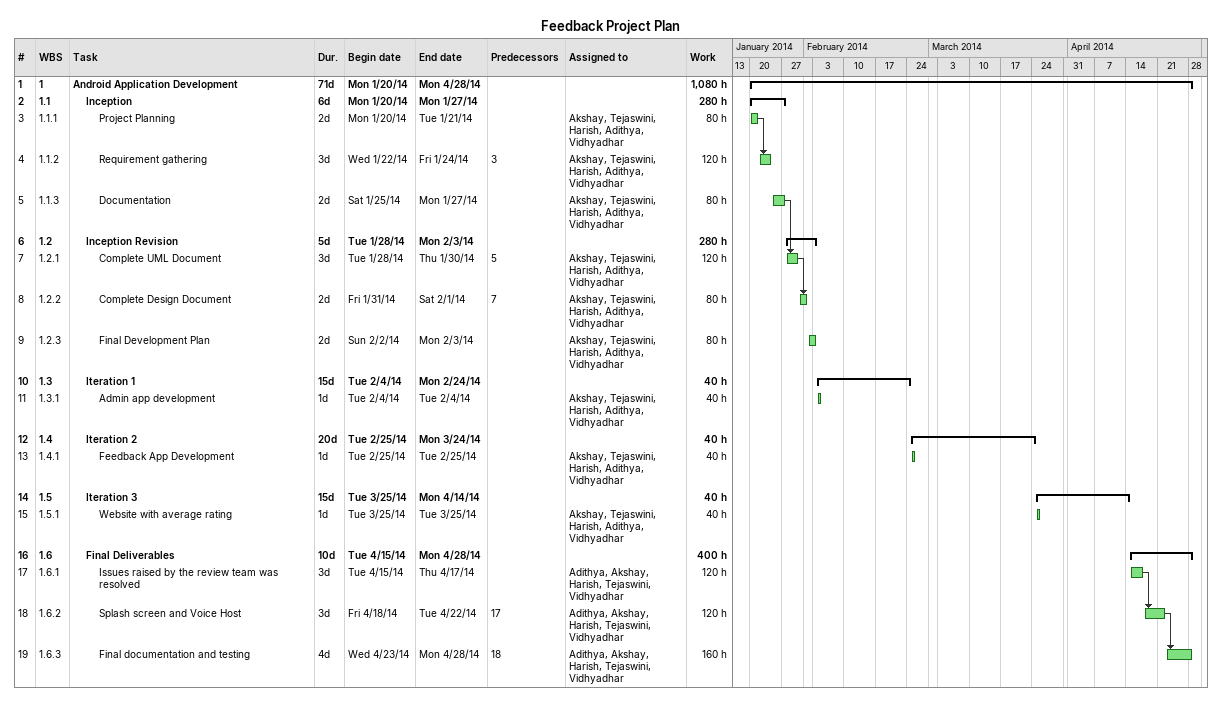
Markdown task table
Feedback Project Plan

| ID | WBS | Task | Duration | Start | Finish | Predecessors | Resources | Work (h) |
|---|---|---|---|---|---|---|---|---|
| 1 | 1 | **Android Application Development** | 71d | 2014-01-20 | 2014-04-28 |  |  | 1080 |
| 2 | 1.1 | **Inception** | 6d | 2014-01-20 | 2014-01-27 |  |  | 280 |
| 3 | 1.1.1 | Project Planning | 2d | 2014-01-20 | 2014-01-21 |  | Akshay, Tejaswini, Harish, Adithya, Vidhyadhar | 80 |
| 4 | 1.1.2 | Requirement gathering | 3d | 2014-01-22 | 2014-01-24 | 3 | Akshay, Tejaswini, Harish, Adithya, Vidhyadhar | 120 |
| 5 | 1.1.3 | Documentation | 2d | 2014-01-25 | 2014-01-27 |  | Akshay, Tejaswini, Harish, Adithya, Vidhyadhar | 80 |
| 6 | 1.2 | **Inception Revision** | 5d | 2014-01-28 | 2014-02-03 |  |  | 280 |
| 7 | 1.2.1 | Complete UML Document | 3d | 2014-01-28 | 2014-01-30 | 5 | Akshay, Tejaswini, Harish, Adithya, Vidhyadhar | 120 |
| 8 | 1.2.2 | Complete Design Document | 2d | 2014-01-31 | 2014-02-01 | 7 | Akshay, Tejaswini, Harish, Adithya, Vidhyadhar | 80 |
| 9 | 1.2.3 | Final Development Plan | 2d | 2014-02-02 | 2014-02-03 |  | Akshay, Tejaswini, Harish, Adithya, Vidhyadhar | 80 |
| 10 | 1.3 | **Iteration 1** | 15d | 2014-02-04 | 2014-02-24 |  |  | 40 |
| 11 | 1.3.1 | Admin app development | 1d | 2014-02-04 | 2014-02-04 |  | Akshay, Tejaswini, Harish, Adithya, Vidhyadhar | 40 |
| 12 | 1.4 | **Iteration 2** | 20d | 2014-02-25 | 2014-03-24 |  |  | 40 |
| 13 | 1.4.1 | Feedback App Development | 1d | 2014-02-25 | 2014-02-25 |  | Akshay, Tejaswini, Harish, Adithya, Vidhyadhar | 40 |
| 14 | 1.5 | **Iteration 3** | 15d | 2014-03-25 | 2014-04-14 |  |  | 40 |
| 15 | 1.5.1 | Website with average rating | 1d | 2014-03-25 | 2014-03-25 |  | Akshay, Tejaswini, Harish, Adithya, Vidhyadhar | 40 |
| 16 | 1.6 | **Final Deliverables** | 10d | 2014-04-15 | 2014-04-28 |  |  | 400 |
| 17 | 1.6.1 | Issues raised by the review team was resolved | 3d | 2014-04-15 | 2014-04-17 |  | Adithya, Akshay, Harish, Tejaswini, Vidhyadhar | 120 |
| 18 | 1.6.2 | Splash screen and Voice Host | 3d | 2014-04-18 | 2014-04-22 | 17 | Adithya, Akshay, Harish, Tejaswini, Vidhyadhar | 120 |
| 19 | 1.6.3 | Final documentation and testing | 4d | 2014-04-23 | 2014-04-28 | 18 | Adithya, Akshay, Harish, Tejaswini, Vidhyadhar | 160 |
